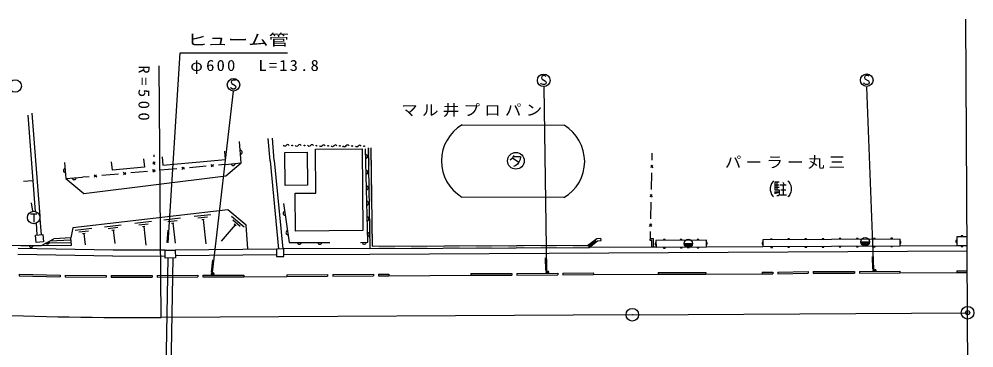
# Model space of a CAD drawing. Units: millimetres, scale not verified. Extents: x 40000 to 680000, y 20000 to 380000.
# Drawn here: x 120940 to 234847, y 280623 to 319814 of the extents above; entities that cross this region are included whole.
import ezdxf
from ezdxf.enums import TextEntityAlignment as Align

# ---------------------------------------------------------------- set-up
doc = ezdxf.new("R2010")
doc.units = ezdxf.units.MM
doc.header["$LTSCALE"] = 1000
doc.header["$PDMODE"] = 32
doc.header["$PDSIZE"] = 500
doc.layers.add('M-BGD', color=7, linetype='Continuous', lineweight=25)
doc.layers.add('M-OTRS', color=6, linetype='Continuous')
doc.styles.add('ＭＳ ゴシック', font='')
doc.styles.get('ＭＳ ゴシック').set_extended_font_data('MS Gothic')

msp = doc.modelspace()

# ---------------------------------------------------------------- hatches: boundary and pattern name
at = {"layer": 'M-BGD'}
for points in [[(162583, 304468), (162617, 302325), (162917, 302330), (162883, 304473)], [(162651, 300183), (162685, 298041), (162985, 298046), (162951, 300188)], [(162719, 295898), (162753, 293756), (163053, 293761), (163019, 295903)], [(163853, 292470), (165783, 292478), (165782, 292778), (163851, 292770)], [(167713, 292486), (169644, 292494), (169642, 292794), (167712, 292786)], [(171574, 292502), (173504, 292511), (173503, 292811), (171573, 292802)], [(175435, 292519), (177365, 292527), (177364, 292827), (175433, 292819)], [(179295, 292535), (181226, 292543), (181224, 292843), (179294, 292835)], [(183156, 292551), (185086, 292560), (185085, 292860), (183155, 292851)], [(187017, 292568), (188947, 292576), (188946, 292876), (187015, 292868)], [(188947, 292576), (189865, 293297), (189679, 293533), (188762, 292812)]]:
    msp.add_hatch(color=256, dxfattribs=at).paths.add_polyline_path(points)

# ---------------------------------------------------------------- linework, layer by layer
for p, q in [((137875, 284247), (137644, 314246)), ((144002, 289618), (146511, 311207)), ((183898, 289866), (183562, 311738)), ((222925, 290020), (222085, 311704)), ((121967, 308382), (122853, 296900)), ((122450, 308614), (123399, 296316)), ((173807, 307218), (185967, 307158)), ((150883, 302919), (150668, 305595)), ((151381, 302959), (151166, 305635)), ((162528, 293208), (162267, 304363)), ((162583, 304468), (162774, 292465)), ((162883, 304473), (163069, 292767)), ((137052, 303405), (137058, 303627)), ((179813, 303288), (180573, 302768)), ((196450, 303007), (196468, 303826)), ((136879, 301591), (137156, 301857)), ((136906, 302509), (137154, 302802)), ((136914, 302809), (137146, 302502)), ((137002, 301684), (137009, 301906)), ((139757, 301969), (137765, 301791)), ((140664, 301930), (140343, 302142)), ((140365, 301903), (140642, 302169)), ((143243, 302281), (141251, 302103)), ((144150, 302242), (143829, 302454)), ((143851, 302215), (144128, 302481)), ((145519, 302485), (144737, 302415)), ((150883, 302919), (151890, 292409)), ((151381, 302959), (152392, 292412)), ((196311, 302110), (196557, 302405)), ((196317, 302410), (196550, 302105)), ((129298, 301033), (128516, 300962)), ((130206, 300993), (129885, 301206)), ((129907, 300967), (130184, 301232)), ((132784, 301345), (130792, 301166)), ((133692, 301305), (133371, 301518)), ((133393, 301279), (133670, 301545)), ((136270, 301657), (134278, 301478)), ((137178, 301618), (136857, 301830)), ((196374, 299508), (196418, 301507)), ((122520, 300528), (121456, 300451)), ((211104, 300067), (211604, 300067)), ((211104, 299767), (211604, 299767)), ((211354, 300367), (211354, 299467)), ((211754, 300067), (212454, 300067)), ((212054, 300367), (212204, 300067)), ((212104, 300067), (212104, 298817)), ((185925, 298538), (173765, 298597)), ((196235, 298611), (196481, 298905)), ((196241, 298911), (196475, 298606)), ((211104, 299267), (211104, 298967)), ((211204, 299267), (211254, 299017)), ((211304, 299267), (211404, 299067)), ((211404, 299317), (211504, 299117)), ((212504, 298817), (211704, 298817)), ((211804, 299467), (212404, 299467)), ((122574, 296910), (122432, 297900)), ((196298, 296009), (196342, 298008)), ((122291, 296588), (123071, 296588)), ((122681, 296588), (122681, 295628)), ((141829, 296312), (143816, 296543)), ((142280, 296112), (143423, 296246)), ((146273, 296333), (147802, 295043)), ((122961, 295502), (123070, 294087)), ((123422, 296017), (123568, 294125)), ((131113, 295064), (133100, 295295)), ((134757, 295488), (136743, 295719)), ((135208, 295289), (136350, 295422)), ((135659, 295090), (135957, 295124)), ((135808, 295107), (136067, 292879)), ((138218, 295891), (140204, 296122)), ((138669, 295692), (139811, 295825)), ((139120, 295493), (139418, 295527)), ((139269, 295510), (139550, 293093)), ((142731, 295913), (143029, 295948)), ((142880, 295931), (143217, 293045)), ((146715, 295306), (145044, 293325)), ((146437, 295868), (147316, 295126)), ((146600, 295402), (146830, 295209)), ((196159, 295112), (196405, 295406)), ((196165, 295411), (196399, 295106)), ((127622, 294657), (129608, 294888)), ((128073, 294458), (129215, 294591)), ((128524, 294259), (128822, 294293)), ((128673, 294276), (128831, 292916)), ((131564, 294864), (132707, 294997)), ((132015, 294665), (132313, 294700)), ((132164, 294683), (132351, 293081)), ((138622, 293166), (138714, 294663)), ((196248, 293691), (196266, 294509)), ((127152, 293152), (124108, 293096)), ((127129, 293457), (124594, 293358)), ((127105, 293761), (125080, 293620)), ((161682, 293197), (162528, 293208)), ((163069, 292767), (188946, 292876)), ((188762, 292812), (189845, 293663)), ((188947, 292576), (188946, 292876)), ((188947, 292576), (189961, 293373)), ((189845, 293663), (190346, 293712)), ((189961, 293373), (190375, 293414)), ((190375, 293414), (190346, 293712)), ((196213, 293438), (196217, 293638)), ((200281, 293074), (201281, 293074)), ((200281, 293034), (201281, 293034)), ((200301, 292994), (201261, 292994)), ((201261, 292954), (200301, 292954)), ((200321, 292914), (201241, 292914)), ((201241, 292874), (200321, 292874)), ((200341, 292834), (201221, 292834)), ((201181, 292794), (200381, 292794)), ((200401, 292754), (201161, 292754)), ((221373, 293275), (222373, 293275)), ((221373, 293235), (222373, 293235)), ((221393, 293195), (222353, 293195)), ((222353, 293155), (221393, 293155)), ((221413, 293115), (222333, 293115)), ((222333, 293075), (221413, 293075)), ((221433, 293035), (222313, 293035)), ((222273, 292995), (221473, 292995)), ((221493, 292955), (222253, 292955)), ((222213, 292915), (221533, 292915)), ((221573, 292875), (222173, 292875)), ((222113, 292835), (221633, 292835)), ((221733, 292795), (222013, 292795)), ((226050, 292798), (232804, 292817)), ((132142, 291574), (120802, 291762)), ((132148, 292274), (120814, 292462)), ((138352, 292281), (132148, 292274)), ((138352, 292281), (139564, 292283)), ((138379, 291305), (138352, 292281)), ((151646, 292407), (139564, 292283)), ((151650, 291707), (139583, 291584)), ((162774, 292465), (152529, 292412)), ((162778, 291765), (152533, 291712)), ((162774, 292465), (188947, 292576)), ((234057, 292168), (162778, 291765)), ((196432, 292639), (188947, 292576)), ((196632, 292641), (196432, 292639)), ((196925, 292616), (196632, 292641)), ((201121, 292714), (200441, 292714)), ((200481, 292674), (201081, 292674)), ((201021, 292634), (200541, 292634)), ((200641, 292594), (200921, 292594)), ((202938, 292669), (209681, 292695)), ((132142, 291574), (138371, 291581)), ((138684, 291314), (138432, 277347)), ((139284, 291330), (139032, 277352)), ((143883, 289632), (144056, 291122)), ((183778, 289865), (183755, 291364)), ((222806, 290016), (222747, 291514)), ((120952, 289418), (120947, 289218)), ((120952, 289418), (125851, 289309)), ((152878, 289342), (157751, 289369)), ((152878, 289342), (152879, 289142)), ((157751, 289369), (157752, 289169)), ((158350, 289372), (163219, 289411)), ((158350, 289372), (158352, 289172)), ((163219, 289411), (163221, 289211)), ((163821, 289415), (163821, 289215)), ((163821, 289415), (165051, 289412)), ((165051, 289412), (165050, 289212)), ((174826, 289480), (179704, 289495)), ((174826, 289480), (174826, 289280)), ((179704, 289495), (179705, 289295)), ((180304, 289496), (185206, 289514)), ((180304, 289496), (180305, 289296)), ((185206, 289514), (185207, 289314)), ((185804, 289517), (189444, 289559)), ((185804, 289517), (185807, 289317)), ((185807, 289317), (189446, 289359)), ((189444, 289559), (189446, 289359)), ((189446, 289359), (197197, 289396)), ((197196, 289596), (202881, 289608)), ((197196, 289596), (197197, 289396)), ((197197, 289396), (202882, 289408)), ((202881, 289608), (202882, 289408)), ((202882, 289408), (209600, 289465)), ((209599, 289665), (210855, 289668)), ((209599, 289665), (209600, 289465)), ((209600, 289465), (210855, 289468)), ((210855, 289668), (210855, 289468)), ((211453, 289669), (215084, 289714)), ((211453, 289669), (211455, 289469)), ((211455, 289469), (215086, 289514)), ((215084, 289714), (215086, 289514)), ((215687, 289722), (215686, 289522)), ((215686, 289522), (220586, 289514)), ((215687, 289722), (220587, 289714)), ((220587, 289714), (220586, 289514)), ((221184, 289713), (226023, 289766)), ((221184, 289713), (221186, 289513)), ((221186, 289513), (226025, 289566)), ((226023, 289766), (226025, 289566)), ((226025, 289566), (232825, 289605)), ((232822, 289805), (234070, 289821)), ((232822, 289805), (232825, 289605)), ((232825, 289605), (234071, 289621)), ((120947, 289218), (125847, 289109)), ((125851, 289309), (125847, 289109)), ((126447, 289295), (126446, 289095)), ((126446, 289095), (131327, 289068)), ((126447, 289295), (131328, 289268)), ((131328, 289268), (131327, 289068)), ((131928, 289265), (131927, 289065)), ((131927, 289065), (136807, 289046)), ((131928, 289265), (136808, 289246)), ((136808, 289246), (136807, 289046)), ((137406, 289243), (142274, 289278)), ((137406, 289243), (137407, 289043)), ((137407, 289043), (142275, 289078)), ((142274, 289278), (142275, 289078)), ((142874, 289282), (147757, 289310)), ((142874, 289282), (142875, 289082)), ((142875, 289082), (147758, 289110)), ((147757, 289310), (147758, 289110)), ((147758, 289110), (152879, 289142)), ((152879, 289142), (157752, 289169)), ((158352, 289172), (163221, 289211)), ((163821, 289215), (165050, 289212)), ((165050, 289212), (174826, 289280)), ((174826, 289280), (179705, 289295)), ((180305, 289296), (185207, 289314)), ((194098, 284578), (234097, 284814)), ((194098, 284578), (137875, 284247))]:
    msp.add_line(p, q, dxfattribs=at)
for points in [[(234291, 249815), (234097, 284814), (233904, 319814)], [(138741, 293159), (140142, 315794), (152976, 315794)], [(146762, 312465), (146702, 312525), (146582, 312555), (146462, 312555), (146282, 312465), (146252, 312285), (146312, 312135), (146732, 311895), (146792, 311745), (146762, 311565), (146612, 311475), (146402, 311475), (146222, 311565), (146162, 311655)], [(183773, 312992), (183713, 313052), (183593, 313082), (183473, 313082), (183293, 312992), (183263, 312812), (183323, 312662), (183743, 312422), (183803, 312272), (183773, 312092), (183623, 312002), (183413, 312002), (183233, 312092), (183173, 312182)], [(222304, 313015), (222244, 313075), (222124, 313105), (222004, 313105), (221824, 313015), (221794, 312835), (221854, 312685), (222274, 312445), (222334, 312295), (222304, 312115), (222154, 312025), (221944, 312025), (221764, 312115), (221704, 312205)], [(145519, 302485), (147448, 302665), (147232, 305214)], [(147361, 303690), (147420, 303715), (147467, 303749), (147512, 303804), (147538, 303856), (147553, 303917), (147546, 303997), (147521, 304055), (147487, 304102), (147433, 304148), (147381, 304174), (147319, 304189)], [(153160, 304757), (153073, 304842), (152986, 304870), (152898, 304843), (152810, 304760), (152722, 304677), (152634, 304650), (152547, 304678), (152460, 304763)], [(154610, 304744), (154517, 304835), (154424, 304866), (154330, 304837), (154235, 304747), (154140, 304658), (154046, 304629), (153953, 304660), (153860, 304751)], [(156060, 304731), (155973, 304816), (155886, 304845), (155798, 304817), (155710, 304734), (155622, 304651), (155534, 304624), (155447, 304653), (155360, 304737)], [(157460, 304719), (157373, 304803), (157286, 304832), (157198, 304805), (157110, 304722), (157022, 304638), (156934, 304611), (156847, 304640), (156760, 304725)], [(158860, 304706), (158773, 304791), (158686, 304820), (158598, 304792), (158510, 304709), (158422, 304626), (158334, 304599), (158247, 304628), (158160, 304712)], [(160310, 304693), (160217, 304784), (160123, 304815), (160029, 304786), (159935, 304696), (159840, 304607), (159746, 304578), (159653, 304609), (159560, 304700)], [(161760, 304680), (161673, 304765), (161586, 304794), (161498, 304767), (161410, 304683), (161321, 304600), (161234, 304573), (161146, 304602), (161060, 304686)], [(135799, 303160), (135894, 302165), (132066, 301798), (131971, 302794)], [(137997, 303407), (138084, 302411), (145563, 303061), (145476, 304058)], [(162294, 303183), (162354, 303205), (162403, 303236), (162452, 303287), (162481, 303338), (162499, 303398), (162497, 303478), (162476, 303538), (162445, 303587), (162394, 303636), (162343, 303665), (162283, 303683)], [(179533, 303048), (179773, 303248), (179893, 303368), (180013, 303568)], [(179933, 303448), (180773, 303448), (180733, 303088), (180573, 302768), (180413, 302528), (180213, 302368), (179933, 302248)], [(126416, 302007), (126358, 301982), (126310, 301949), (126264, 301895), (126238, 301843), (126222, 301782), (126228, 301702), (126252, 301644), (126286, 301596), (126339, 301550), (126391, 301524), (126453, 301508)], [(126364, 302713), (126505, 300802), (128516, 300962)], [(126505, 300802), (128645, 299044), (145596, 301137), (147448, 302665)], [(146235, 302552), (146260, 302494), (146295, 302447), (146349, 302402), (146402, 302376), (146463, 302362), (146543, 302370), (146601, 302395), (146648, 302429), (146693, 302484), (146718, 302536), (146732, 302598)], [(127261, 300862), (127286, 300804), (127320, 300757), (127374, 300711), (127426, 300685), (127487, 300670), (127567, 300676), (127625, 300701), (127673, 300735), (127719, 300788), (127745, 300841), (127760, 300902)], [(162338, 301324), (162397, 301345), (162447, 301377), (162496, 301428), (162524, 301478), (162543, 301539), (162541, 301619), (162520, 301678), (162489, 301728), (162437, 301777), (162387, 301805), (162326, 301824)], [(162382, 299465), (162441, 299486), (162490, 299517), (162539, 299569), (162568, 299619), (162587, 299680), (162585, 299760), (162563, 299819), (162532, 299869), (162481, 299917), (162430, 299946), (162370, 299965)], [(210954, 300517), (210854, 300417), (210704, 300217), (210604, 299967), (210554, 299717), (210554, 299417), (210604, 299167), (210704, 298917), (210854, 298717), (210954, 298617)], [(211604, 300367), (211104, 300367), (211104, 299467), (211604, 299467), (211604, 298867), (211504, 298767), (211354, 298767)], [(212654, 300517), (212754, 300417), (212904, 300217), (213004, 299967), (213054, 299717), (213054, 299417), (213004, 299167), (212904, 298917), (212754, 298717), (212654, 298617)], [(152500, 297827), (153151, 293184), (158026, 293188)], [(162425, 297606), (162485, 297627), (162534, 297658), (162583, 297709), (162612, 297760), (162630, 297821), (162628, 297900), (162607, 297960), (162576, 298009), (162525, 298058), (162474, 298087), (162413, 298106)], [(148232, 292411), (148039, 295235), (145850, 297082), (127359, 294928), (127105, 293761)], [(152628, 296914), (152571, 296886), (152526, 296849), (152483, 296793), (152461, 296739), (152449, 296677), (152460, 296598), (152488, 296541), (152525, 296496), (152581, 296453), (152635, 296431), (152697, 296419)], [(162469, 295746), (162528, 295768), (162578, 295799), (162626, 295850), (162655, 295901), (162674, 295961), (162672, 296041), (162650, 296101), (162619, 296150), (162568, 296199), (162517, 296228), (162457, 296246)], [(152953, 294593), (152897, 294564), (152851, 294528), (152809, 294471), (152786, 294418), (152774, 294356), (152786, 294276), (152814, 294220), (152850, 294174), (152907, 294132), (152961, 294109), (153023, 294097)], [(162512, 293887), (162572, 293909), (162621, 293940), (162670, 293991), (162699, 294042), (162717, 294102), (162715, 294182), (162694, 294242), (162663, 294291), (162612, 294340), (162561, 294368), (162501, 294387)], [(233523, 293867), (233522, 293967), (233322, 293965), (233323, 293865)], [(112563, 292994), (121134, 292840), (123622, 292833), (125080, 293620)], [(122128, 292837), (122148, 292777), (122178, 292727), (122228, 292677), (122277, 292647), (122337, 292627), (122417, 292627), (122477, 292646), (122528, 292676), (122578, 292726), (122608, 292776), (122628, 292836)], [(123622, 292833), (127175, 292848), (127105, 293761)], [(124131, 293108), (124177, 293065), (124227, 293035), (124295, 293015), (124353, 293012), (124415, 293023), (124486, 293061), (124529, 293107), (124559, 293157), (124579, 293225), (124582, 293283), (124571, 293346)], [(154120, 293185), (154140, 293125), (154170, 293075), (154220, 293025), (154270, 292995), (154330, 292975), (154410, 292975), (154470, 292995), (154520, 293025), (154570, 293075), (154600, 293125), (154620, 293185)], [(156557, 293187), (156577, 293127), (156607, 293077), (156657, 293027), (156707, 292997), (156767, 292977), (156847, 292977), (156907, 292997), (156957, 293027), (157007, 293077), (157037, 293127), (157057, 293187)], [(161855, 293199), (161876, 293140), (161907, 293090), (161957, 293041), (162008, 293011), (162068, 292992), (162148, 292993), (162208, 293014), (162257, 293044), (162307, 293095), (162336, 293145), (162355, 293205)], [(196432, 292639), (196424, 293434), (196213, 293438)], [(196632, 292641), (196622, 293630), (196217, 293638)], [(196921, 293116), (196821, 293115), (196823, 292915), (196923, 292916)], [(198020, 293426), (198019, 293526), (197819, 293524), (197820, 293424)], [(200024, 293444), (200023, 293544), (199823, 293542), (199824, 293442)], [(202028, 293461), (202028, 293561), (201828, 293560), (201829, 293460)], [(202935, 292969), (203035, 292970), (203033, 293170), (202933, 293169)], [(209678, 293195), (209578, 293194), (209579, 292994), (209679, 292995)], [(210799, 293502), (210798, 293602), (210598, 293601), (210599, 293501)], [(212845, 293515), (212844, 293615), (212644, 293614), (212645, 293514)], [(214891, 293528), (214891, 293628), (214691, 293626), (214691, 293526)], [(216937, 293541), (216937, 293641), (216737, 293639), (216737, 293539)], [(216742, 292739), (216743, 292639), (216943, 292641), (216942, 292741)], [(218983, 293553), (218983, 293653), (218783, 293652), (218783, 293552)], [(218789, 292752), (218789, 292652), (218989, 292653), (218989, 292753)], [(221030, 293566), (221029, 293666), (220829, 293665), (220830, 293565)], [(220835, 292765), (220835, 292665), (221035, 292666), (221035, 292766)], [(223076, 293579), (223075, 293679), (222875, 293678), (222876, 293578)], [(222881, 292778), (222881, 292678), (223081, 292679), (223081, 292779)], [(225122, 293592), (225121, 293692), (224921, 293691), (224922, 293591)], [(224927, 292791), (224928, 292691), (225128, 292692), (225127, 292792)], [(226048, 293098), (226148, 293098), (226147, 293298), (226047, 293298)], [(232800, 293438), (232700, 293437), (232702, 293237), (232802, 293238)], [(234047, 293873), (232798, 293859), (232804, 292817), (234053, 292831)], [(233328, 292823), (233330, 292723), (233530, 292725), (233528, 292825)], [(139564, 292283), (139590, 291339), (138379, 291305)], [(197827, 292624), (197828, 292524), (198028, 292526), (198027, 292626)], [(199832, 292642), (199832, 292542), (200032, 292544), (200031, 292644)], [(201836, 292660), (201837, 292560), (202037, 292561), (202036, 292661)], [(210604, 292701), (210605, 292601), (210805, 292602), (210804, 292702)], [(212650, 292714), (212651, 292614), (212851, 292615), (212850, 292715)], [(214696, 292727), (214697, 292627), (214897, 292628), (214896, 292728)]]:
    msp.add_lwpolyline(points, dxfattribs=at)
for points in [[(161940, 294601), (153899, 294541), (153865, 299068), (156324, 299086), (156285, 304318), (161867, 304360)], [(155291, 303951), (155346, 300021), (152693, 299984), (152638, 303914)], [(123792, 294142), (123859, 293248), (122960, 293180), (122892, 294074)], [(196925, 292616), (202938, 292669), (202931, 293469), (196918, 293416)], [(209681, 292695), (226050, 292798), (226045, 293598), (209676, 293495)], [(151651, 291507), (152534, 291513), (152529, 292412), (151646, 292407)]]:
    msp.add_lwpolyline(points, close=True, dxfattribs=at)
for centre, radius in [((183533, 312512), 750), ((222064, 312535), 750), ((120471, 311839), 750), ((146522, 311985), 750), ((153510, 304754), 42), ((153510, 304754), 28), ((153510, 304754), 14), ((153510, 304754), 1.4), ((154985, 304741), 45), ((154985, 304741), 30), ((154985, 304741), 15), ((154985, 304741), 1.5), ((156410, 304728), 42), ((156410, 304728), 28), ((156410, 304728), 14), ((156410, 304728), 1.4), ((157810, 304715), 42), ((157810, 304715), 28), ((157810, 304715), 14), ((157810, 304715), 1.4), ((159210, 304703), 42), ((159210, 304703), 28), ((159210, 304703), 14), ((159210, 304703), 1.4), ((160685, 304690), 45), ((160685, 304690), 30), ((160685, 304690), 15), ((160685, 304690), 1.5), ((162110, 304677), 42), ((162110, 304677), 28), ((162110, 304677), 14), ((162110, 304677), 1.4), ((180213, 302928), 1000), ((122681, 296168), 750), ((200781, 293074), 500), ((221873, 293275), 500), ((144035, 289446), 150), ((144035, 289446), 90), ((144035, 289446), 30), ((183958, 289651), 150), ((183958, 289651), 90), ((183958, 289651), 30), ((222990, 289870), 150), ((222990, 289870), 90), ((222990, 289870), 30), ((194098, 284578), 750), ((234097, 284814), 750), ((234097, 284814), 30), ((194098, 284578), 30)]:
    msp.add_circle(centre, radius, dxfattribs=at)
for centre, radius, start, end in [((176320, 302895), 5000, 120.16809, 239.2699), ((183412, 302860), 5000, 300.16809, 59.2699), ((135246, 784240), 500000, 265.28366, 270.30127)]:
    msp.add_arc(centre, radius, start, end, dxfattribs=at)
at = {"layer": 'M-OTRS'}
msp.add_point((234097, 284814), dxfattribs=at)

# ---------------------------------------------------------------- texts
at = {"layer": 'M-BGD', "style": 'ＭＳ ゴシック', "width": 1.35}
msp.add_text('ヒューム管', height=1320, dxfattribs=at).set_placement((140976, 316294), align=Align.BOTTOM_LEFT)
at = {"layer": 'M-BGD', "char_height": 1320, "attachment_point": 7, "style": 'ＭＳ ゴシック'}
for s, insert in [('\\T1.26;\\W1.1;φ600\u3000L=13.8', (141363, 313275)), ('\\T1.25;\\W1.1;マル井プロパン', (166519, 308155)), ('\\T1.25;\\W1.1;パーラー丸三', (205136, 301956))]:
    msp.add_mtext(s, dxfattribs=dict(at, insert=insert))
at = {"layer": 'M-BGD', "insert": (135164, 314300), "char_height": 1320, "attachment_point": 7, "rotation": 270, "style": 'ＭＳ ゴシック'}
msp.add_mtext('\\T1.42;\\W1.1;R=500', dxfattribs=at)

doc.saveas('drawing.dxf')
